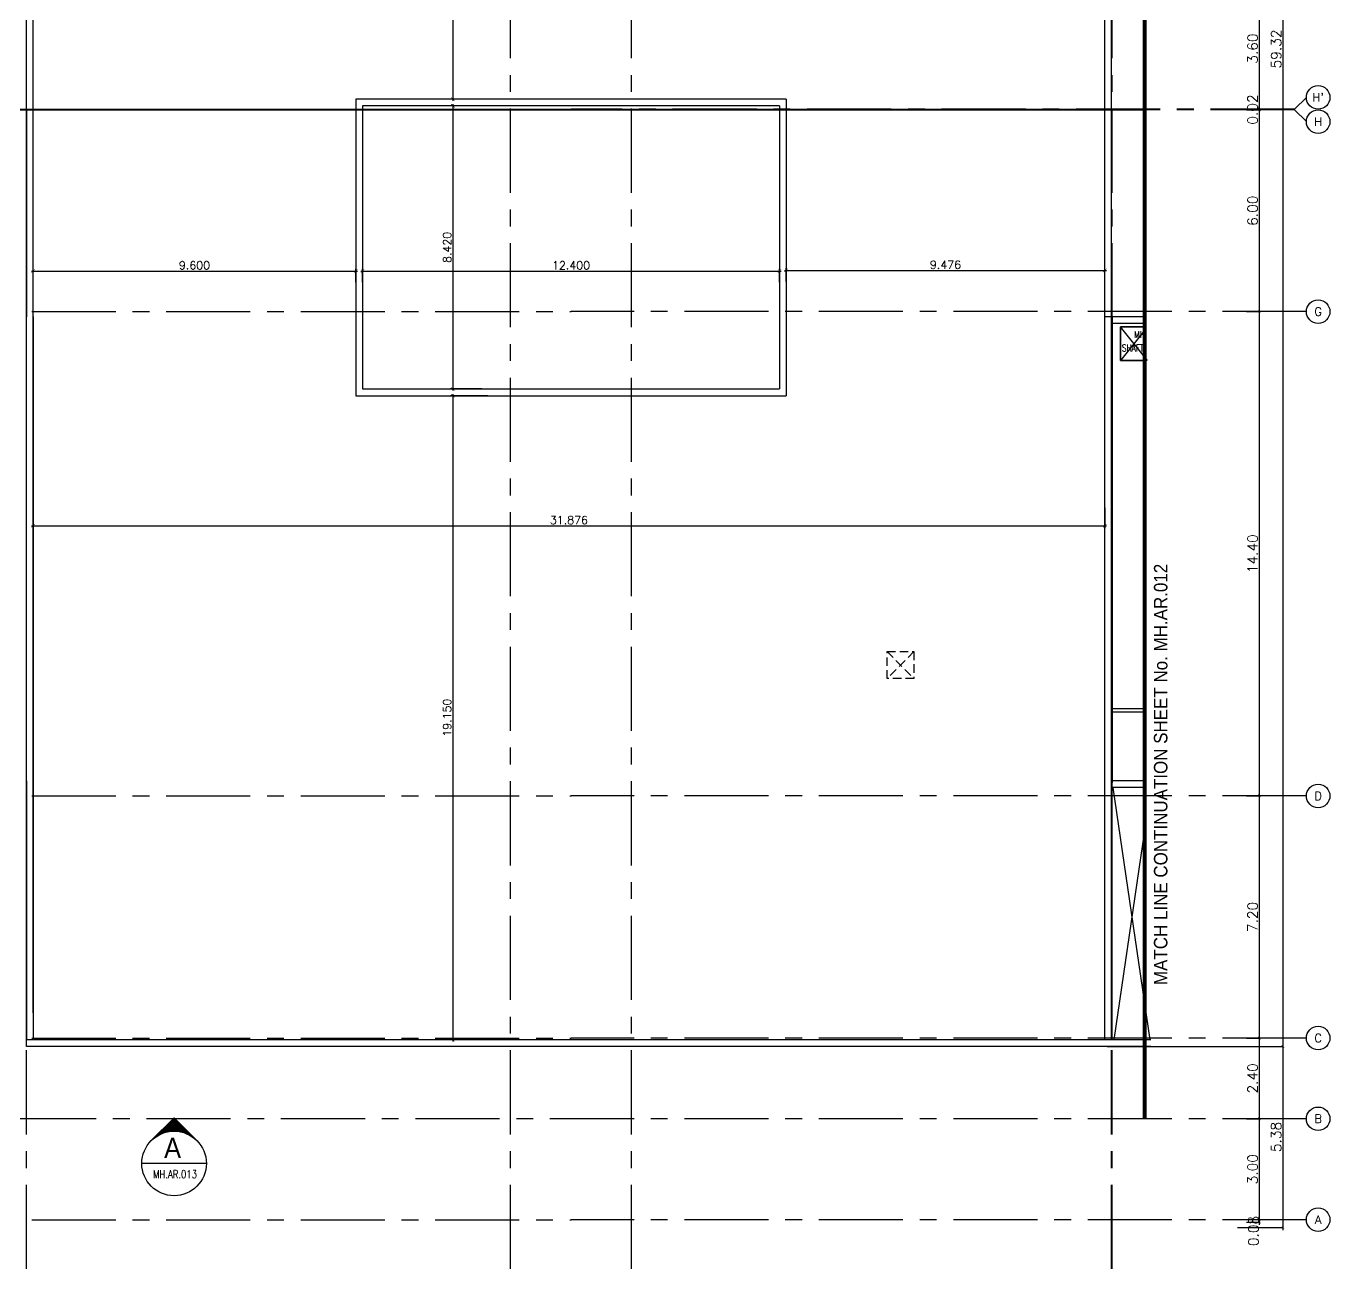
# Model space of a CAD drawing. Extents: x 88808.2 to 88899.5, y 39921.6 to 40000.1.
# Drawn here: x 88860.76 to 88899.54, y 39921.62 to 39958.57 of the extents above; entities that cross this region are included whole.
import ezdxf
from ezdxf.enums import TextEntityAlignment as Align

# ---------------------------------------------------------------- set-up
doc = ezdxf.new("R2010")
doc.units = 0
doc.header["$MEASUREMENT"] = 0
doc.header["$PDMODE"] = 34
for name, pattern in [('CENTER2', [1.125, 0.75, -0.125, 0.125, -0.125]), ('CENTERX2', [4, 2.5, -0.5, 0.5, -0.5]), ('HIDDEN', [0.375, 0.25, -0.125])]:
    doc.linetypes.add(name, pattern=pattern)
doc.layers.get('0').update_dxf_attribs({"linetype": 'CONTINUOUS'})
doc.layers.get('DEFPOINTS').update_dxf_attribs({"linetype": 'CONTINUOUS'})
for name, color, linetype in [('AX-CR', 2, 'CONTINUOUS'), ('AX-DIM', 4, 'CONTINUOUS'), ('AX-TXT', 2, 'CONTINUOUS'), ('AXES', 11, 'CENTERX2'), ('DimRoof', 4, 'CONTINUOUS'), ('DOOR', 7, 'CONTINUOUS'), ('EJ', 9, 'CONTINUOUS'), ('ELEV', 2, 'CONTINUOUS'), ('IND-ES', 6, 'CONTINUOUS'), ('IND-ES-TXT', 4, 'CONTINUOUS'), ('ROOF', 2, 'CONTINUOUS'), ('SHAFT', 4, 'CONTINUOUS'), ('TXT', 2, 'CONTINUOUS'), ('TXT1', 2, 'CONTINUOUS'), ('WALL', 2, 'CONTINUOUS')]:
    doc.layers.add(name, color=color, linetype=linetype)
doc.styles.add('ROMANS', font='ROMANS.shx')
doc.styles.add('S5', font='simplex.shx', dxfattribs={"width": 0.77})
doc.styles.add('TTXT', font='swisse.ttf', dxfattribs={"width": 0.6})
doc.dimstyles.new('DIM-OUT', dxfattribs={"dimscale": 0, "dimtxt": 0.3, "dimasz": 0.08, "dimexe": 0.02, "dimexo": 0.02, "dimgap": 0.05, "dimtad": 1, "dimzin": 0, "dimdsep": 46, "dimtxsty": 'ROMANS', "dimblk1": 'ARCHTICK', "dimblk2": 'ARCHTICK', "dimsah": 1, "dimcen": 0.01, "dimdle": 0.08, "dimclrd": 4, "dimclre": 4, "dimclrt": 2, "dimadec": 0, "dimazin": 0, "dimtp": 2, "dimtm": 2, "dimtfac": 0.114286, "dimtix": 1, "dimtmove": 2, "dimatfit": 3, "dimldrblk": 'ARCHTICK', "dimfxl": 0, "dimtolj": 1, "dimtzin": 0, "dimarcsym": 0})
doc.dimstyles.new('STANDARD in', dxfattribs={"dimtxt": 0.24, "dimasz": 0.1, "dimexe": 0.07, "dimexo": 0.07, "dimgap": 0.05, "dimtad": 1, "dimdec": 3, "dimzin": 0, "dimdsep": 46, "dimtxsty": 'ROMANS', "dimblk": 'ARCHTICK', "dimcen": 0.05, "dimdle": 0.05, "dimclrd": 4, "dimclre": 4, "dimclrt": 2, "dimadec": 0, "dimazin": 0, "dimtfac": 1, "dimtdec": 3, "dimtmove": 2, "dimatfit": 3, "dimfxl": 0, "dimtolj": 1, "dimtzin": 0, "dimarcsym": 0})

# ---------------------------------------------------------------- blocks, each defined once
blk = doc.blocks.new('_ARCHTICK')
at = {"color": 0, "linetype": 'ByBlock', "const_width": 0.15}
blk.add_lwpolyline([(-0.5, -0.5), (0.5, 0.5)], dxfattribs=at)
blk = doc.blocks.new('*D7')
at = {"layer": 'AX-DIM', "color": 4, "lineweight": -2}
for p, q in [((88897.463, 39928.23), (88898.163, 39928.23)), ((88898.143, 39928.31), (88898.143, 39922.765)), ((88896.794, 39922.845), (88898.163, 39922.845))]:
    blk.add_line(p, q, dxfattribs=at)
at = {"layer": 'DEFPOINTS', "color": 0}
for p in [(88897.443, 39928.23), (88896.774, 39922.845), (88898.143, 39922.845)]:
    blk.add_point(p, dxfattribs=at)
at = {"layer": 'AX-DIM', "color": 4, "lineweight": -2, "xscale": 0.08, "yscale": 0.08, "zscale": 0.08}
for p, rotation in [((88898.143, 39928.23), 90), ((88898.143, 39922.845), 270)]:
    blk.add_blockref('_ARCHTICK', p, dxfattribs=dict(at, rotation=rotation))
at = {"layer": 'AX-DIM', "color": 2, "insert": (88897.943, 39925.537), "char_height": 0.3, "attachment_point": 5, "rotation": 90, "style": 'ROMANS'}
blk.add_mtext('\\A1;5.38', dxfattribs=at)
blk = doc.blocks.new('*D10')
at = {"layer": 'AX-DIM', "color": 4, "lineweight": -2}
for p, q in [((88892.92, 39987.55), (88898.163, 39987.55)), ((88898.143, 39987.63), (88898.143, 39928.15)), ((88892.92, 39928.23), (88898.163, 39928.23))]:
    blk.add_line(p, q, dxfattribs=at)
at = {"layer": 'DEFPOINTS', "color": 0}
for p in [(88892.9, 39987.55), (88892.9, 39928.23), (88898.143, 39928.23)]:
    blk.add_point(p, dxfattribs=at)
at = {"layer": 'AX-DIM', "color": 4, "lineweight": -2, "xscale": 0.08, "yscale": 0.08, "zscale": 0.08}
for p, rotation in [((88898.143, 39987.55), 90), ((88898.143, 39928.23), 270)]:
    blk.add_blockref('_ARCHTICK', p, dxfattribs=dict(at, rotation=rotation))
at = {"layer": 'AX-DIM', "color": 2, "insert": (88897.943, 39957.89), "char_height": 0.3, "attachment_point": 5, "rotation": 90, "style": 'ROMANS'}
blk.add_mtext('\\A1;59.32', dxfattribs=at)
blk = doc.blocks.new('*D12')
at = {"layer": 'AX-DIM', "color": 4, "lineweight": -2}
for p, q in [((88897.063, 39935.68), (88897.463, 39935.68)), ((88897.443, 39935.76), (88897.443, 39928.4)), ((88897.063, 39928.48), (88897.463, 39928.48))]:
    blk.add_line(p, q, dxfattribs=at)
at = {"layer": 'DEFPOINTS', "color": 0}
for p in [(88897.043, 39935.68), (88897.043, 39928.48), (88897.443, 39928.48)]:
    blk.add_point(p, dxfattribs=at)
at = {"layer": 'AX-DIM', "color": 4, "lineweight": -2, "xscale": 0.08, "yscale": 0.08, "zscale": 0.08}
for p, rotation in [((88897.443, 39935.68), 90), ((88897.443, 39928.48), 270)]:
    blk.add_blockref('_ARCHTICK', p, dxfattribs=dict(at, rotation=rotation))
at = {"layer": 'AX-DIM', "color": 2, "insert": (88897.243, 39932.08), "char_height": 0.3, "attachment_point": 5, "rotation": 90, "style": 'ROMANS'}
blk.add_mtext('\\A1;7.20', dxfattribs=at)
blk = doc.blocks.new('*D13')
at = {"layer": 'AX-DIM', "color": 4, "lineweight": -2}
for p, q in [((88897.443, 39928.56), (88897.443, 39926)), ((88897.063, 39928.48), (88897.463, 39928.48)), ((88897.063, 39926.08), (88897.463, 39926.08))]:
    blk.add_line(p, q, dxfattribs=at)
at = {"layer": 'DEFPOINTS', "color": 0}
for p in [(88897.043, 39928.48), (88897.043, 39926.08), (88897.443, 39926.08)]:
    blk.add_point(p, dxfattribs=at)
at = {"layer": 'AX-DIM', "color": 4, "lineweight": -2, "xscale": 0.08, "yscale": 0.08, "zscale": 0.08}
for p, rotation in [((88897.443, 39928.48), 90), ((88897.443, 39926.08), 270)]:
    blk.add_blockref('_ARCHTICK', p, dxfattribs=dict(at, rotation=rotation))
at = {"layer": 'AX-DIM', "color": 2, "insert": (88897.243, 39927.28), "char_height": 0.3, "attachment_point": 5, "rotation": 90, "style": 'ROMANS'}
blk.add_mtext('\\A1;2.40', dxfattribs=at)
blk = doc.blocks.new('*D14')
at = {"layer": 'AX-DIM', "color": 4, "lineweight": -2}
for p, q in [((88897.063, 39926.08), (88897.463, 39926.08)), ((88897.443, 39926.16), (88897.443, 39923)), ((88897.063, 39923.08), (88897.463, 39923.08))]:
    blk.add_line(p, q, dxfattribs=at)
at = {"layer": 'DEFPOINTS', "color": 0}
for p in [(88897.043, 39926.08), (88897.043, 39923.08), (88897.443, 39923.08)]:
    blk.add_point(p, dxfattribs=at)
at = {"layer": 'AX-DIM', "color": 4, "lineweight": -2, "xscale": 0.08, "yscale": 0.08, "zscale": 0.08}
for p, rotation in [((88897.443, 39926.08), 90), ((88897.443, 39923.08), 270)]:
    blk.add_blockref('_ARCHTICK', p, dxfattribs=dict(at, rotation=rotation))
at = {"layer": 'AX-DIM', "color": 2, "insert": (88897.243, 39924.58), "char_height": 0.3, "attachment_point": 5, "rotation": 90, "style": 'ROMANS'}
blk.add_mtext('\\A1;3.00', dxfattribs=at)
blk = doc.blocks.new('AXR')
at = {"layer": 'AX-CR'}
blk.add_circle((350, 0), 350, dxfattribs=at)
at = {"layer": 'AX-TXT', "style": 'ROMANS'}
blk.add_attdef('AX', text='', height=250, dxfattribs=at).set_placement((350, 0), align=Align.MIDDLE)
blk = doc.blocks.new('*D15')
at = {"layer": 'AX-DIM', "color": 4, "lineweight": -2}
for p, q in [((88897.443, 39923.08), (88897.443, 39923.16)), ((88897.063, 39923.08), (88897.463, 39923.08)), ((88897.063, 39923.005), (88897.463, 39923.005)), ((88897.443, 39923.08), (88897.443, 39923.005)), ((88897.443, 39923.005), (88897.443, 39922.925))]:
    blk.add_line(p, q, dxfattribs=at)
at = {"layer": 'DEFPOINTS', "color": 0}
for p in [(88897.043, 39923.08), (88897.043, 39923.005), (88897.443, 39923.005)]:
    blk.add_point(p, dxfattribs=at)
at = {"layer": 'AX-DIM', "color": 4, "lineweight": -2, "xscale": 0.08, "yscale": 0.08, "zscale": 0.08}
for p, rotation in [((88897.443, 39923.08), 270), ((88897.443, 39923.005), 90)]:
    blk.add_blockref('_ARCHTICK', p, dxfattribs=dict(at, rotation=rotation))
at = {"layer": 'AX-DIM', "color": 2, "insert": (88897.268, 39922.74), "char_height": 0.3, "attachment_point": 5, "rotation": 90, "style": 'ROMANS'}
blk.add_mtext('\\A1;0.08', dxfattribs=at)
blk = doc.blocks.new('*D16')
at = {"layer": 'AX-DIM', "color": 4, "lineweight": -2}
for p, q in [((88897.063, 39950.08), (88897.463, 39950.08)), ((88897.443, 39950.16), (88897.443, 39935.6)), ((88897.063, 39935.68), (88897.463, 39935.68))]:
    blk.add_line(p, q, dxfattribs=at)
at = {"layer": 'DEFPOINTS', "color": 0}
for p in [(88897.043, 39950.08), (88897.043, 39935.68), (88897.443, 39935.68)]:
    blk.add_point(p, dxfattribs=at)
at = {"layer": 'AX-DIM', "color": 4, "lineweight": -2, "xscale": 0.08, "yscale": 0.08, "zscale": 0.08}
for p, rotation in [((88897.443, 39950.08), 90), ((88897.443, 39935.68), 270)]:
    blk.add_blockref('_ARCHTICK', p, dxfattribs=dict(at, rotation=rotation))
at = {"layer": 'AX-DIM', "color": 2, "insert": (88897.243, 39942.88), "char_height": 0.3, "attachment_point": 5, "rotation": 90, "style": 'ROMANS'}
blk.add_mtext('\\A1;14.40', dxfattribs=at)
blk = doc.blocks.new('*D17')
at = {"layer": 'AX-DIM', "color": 4, "lineweight": -2}
for p, q in [((88897.063, 39956.08), (88897.463, 39956.08)), ((88897.443, 39956.16), (88897.443, 39950)), ((88897.063, 39950.08), (88897.463, 39950.08))]:
    blk.add_line(p, q, dxfattribs=at)
at = {"layer": 'DEFPOINTS', "color": 0}
for p in [(88897.043, 39956.08), (88897.043, 39950.08), (88897.443, 39950.08)]:
    blk.add_point(p, dxfattribs=at)
at = {"layer": 'AX-DIM', "color": 4, "lineweight": -2, "xscale": 0.08, "yscale": 0.08, "zscale": 0.08}
for p, rotation in [((88897.443, 39956.08), 90), ((88897.443, 39950.08), 270)]:
    blk.add_blockref('_ARCHTICK', p, dxfattribs=dict(at, rotation=rotation))
at = {"layer": 'AX-DIM', "color": 2, "insert": (88897.243, 39953.08), "char_height": 0.3, "attachment_point": 5, "rotation": 90, "style": 'ROMANS'}
blk.add_mtext('\\A1;6.00', dxfattribs=at)
blk = doc.blocks.new('*D18')
at = {"layer": 'AX-DIM', "color": 4, "lineweight": -2}
for p, q in [((88897.063, 39959.7), (88897.463, 39959.7)), ((88897.443, 39959.78), (88897.443, 39956.02)), ((88897.063, 39956.1), (88897.463, 39956.1))]:
    blk.add_line(p, q, dxfattribs=at)
at = {"layer": 'DEFPOINTS', "color": 0}
for p in [(88897.043, 39959.7), (88897.043, 39956.1), (88897.443, 39956.1)]:
    blk.add_point(p, dxfattribs=at)
at = {"layer": 'AX-DIM', "color": 4, "lineweight": -2, "xscale": 0.08, "yscale": 0.08, "zscale": 0.08}
for p, rotation in [((88897.443, 39959.7), 90), ((88897.443, 39956.1), 270)]:
    blk.add_blockref('_ARCHTICK', p, dxfattribs=dict(at, rotation=rotation))
at = {"layer": 'AX-DIM', "color": 2, "insert": (88897.243, 39957.9), "char_height": 0.3, "attachment_point": 5, "rotation": 90, "style": 'ROMANS'}
blk.add_mtext('\\A1;3.60', dxfattribs=at)
blk = doc.blocks.new('*D19')
at = {"layer": 'AX-DIM', "color": 4, "lineweight": -2}
for p, q in [((88897.063, 39956.1), (88897.463, 39956.1)), ((88897.063, 39956.08), (88897.463, 39956.08)), ((88897.443, 39956.1), (88897.443, 39956.18)), ((88897.443, 39956.1), (88897.443, 39956.08)), ((88897.443, 39956.08), (88897.443, 39956))]:
    blk.add_line(p, q, dxfattribs=at)
at = {"layer": 'DEFPOINTS', "color": 0}
for p in [(88897.043, 39956.1), (88897.043, 39956.08), (88897.443, 39956.08)]:
    blk.add_point(p, dxfattribs=at)
at = {"layer": 'AX-DIM', "color": 4, "lineweight": -2, "xscale": 0.08, "yscale": 0.08, "zscale": 0.08}
for p, rotation in [((88897.443, 39956.1), 270), ((88897.443, 39956.08), 90)]:
    blk.add_blockref('_ARCHTICK', p, dxfattribs=dict(at, rotation=rotation))
at = {"layer": 'AX-DIM', "color": 2, "insert": (88897.243, 39956.09), "char_height": 0.3, "attachment_point": 5, "rotation": 90, "style": 'ROMANS'}
blk.add_mtext('\\A1;0.02', dxfattribs=at)
blk = doc.blocks.new('*D80')
at = {"layer": 'AX-DIM', "color": 4, "linetype": 'Continuous', "lineweight": -2}
for p, q in [((88874.799, 39987.35), (88873.384, 39987.35)), ((88873.454, 39987.4), (88873.454, 39956.35)), ((88873.735, 39956.4), (88873.384, 39956.4))]:
    blk.add_line(p, q, dxfattribs=at)
at = {"layer": 'DEFPOINTS', "color": 0, "linetype": 'Continuous'}
for p in [(88874.869, 39987.35), (88873.454, 39956.4), (88873.805, 39956.4)]:
    blk.add_point(p, dxfattribs=at)
at = {"layer": 'AX-DIM', "color": 4, "linetype": 'Continuous', "lineweight": -2, "xscale": 0.1, "yscale": 0.1, "zscale": 0.1}
for p, rotation in [((88873.454, 39987.35), 90), ((88873.454, 39956.4), 270)]:
    blk.add_blockref('_ARCHTICK', p, dxfattribs=dict(at, rotation=rotation))
at = {"layer": 'AX-DIM', "color": 2, "linetype": 'Continuous', "insert": (88873.284, 39971.875), "char_height": 0.24, "attachment_point": 5, "rotation": 90, "style": 'ROMANS'}
blk.add_mtext('\\A1;30.950', dxfattribs=at)
blk = doc.blocks.new('*D81')
at = {"layer": 'AX-DIM', "color": 4, "linetype": 'Continuous', "lineweight": -2}
for p, q in [((88874.492, 39947.58), (88873.384, 39947.58)), ((88873.454, 39947.63), (88873.454, 39928.38)), ((88874.184, 39928.43), (88873.384, 39928.43))]:
    blk.add_line(p, q, dxfattribs=at)
at = {"layer": 'DEFPOINTS', "color": 0, "linetype": 'Continuous'}
for p in [(88874.562, 39947.58), (88873.454, 39928.43), (88874.254, 39928.43)]:
    blk.add_point(p, dxfattribs=at)
at = {"layer": 'AX-DIM', "color": 4, "linetype": 'Continuous', "lineweight": -2, "xscale": 0.1, "yscale": 0.1, "zscale": 0.1}
for p, rotation in [((88873.454, 39947.58), 90), ((88873.454, 39928.43), 270)]:
    blk.add_blockref('_ARCHTICK', p, dxfattribs=dict(at, rotation=rotation))
at = {"layer": 'AX-DIM', "color": 2, "linetype": 'Continuous', "insert": (88873.284, 39938.005), "char_height": 0.24, "attachment_point": 5, "rotation": 90, "style": 'ROMANS'}
blk.add_mtext('\\A1;19.150', dxfattribs=at)
blk = doc.blocks.new('*D82')
at = {"layer": 'AX-DIM', "color": 4, "linetype": 'Continuous', "lineweight": -2}
for p, q in [((88870.72, 39951.287), (88883.22, 39951.287)), ((88870.77, 39950.957), (88870.77, 39951.357)), ((88883.17, 39950.957), (88883.17, 39951.357))]:
    blk.add_line(p, q, dxfattribs=at)
at = {"layer": 'DEFPOINTS', "color": 0, "linetype": 'Continuous'}
for p in [(88883.17, 39951.287), (88870.77, 39950.887), (88883.17, 39950.887)]:
    blk.add_point(p, dxfattribs=at)
at = {"layer": 'AX-DIM', "color": 4, "linetype": 'Continuous', "lineweight": -2, "xscale": 0.1, "yscale": 0.1, "zscale": 0.1, "rotation": 180}
blk.add_blockref('_ARCHTICK', (88870.77, 39951.287), dxfattribs=at)
at = {"layer": 'AX-DIM', "color": 4, "linetype": 'Continuous', "lineweight": -2, "xscale": 0.1, "yscale": 0.1, "zscale": 0.1}
blk.add_blockref('_ARCHTICK', (88883.17, 39951.287), dxfattribs=at)
at = {"layer": 'AX-DIM', "color": 2, "linetype": 'Continuous', "insert": (88876.97, 39951.457), "char_height": 0.24, "attachment_point": 5, "style": 'ROMANS'}
blk.add_mtext('\\A1;12.400', dxfattribs=at)
blk = doc.blocks.new('*D83')
at = {"layer": 'AX-DIM', "color": 4, "linetype": 'Continuous', "lineweight": -2}
for p, q in [((88883.32, 39951.305), (88892.896, 39951.305)), ((88883.37, 39950.975), (88883.37, 39951.375)), ((88892.846, 39950.975), (88892.846, 39951.375))]:
    blk.add_line(p, q, dxfattribs=at)
at = {"layer": 'DEFPOINTS', "color": 0, "linetype": 'Continuous'}
for p in [(88892.846, 39951.305), (88883.37, 39950.905), (88892.846, 39950.905)]:
    blk.add_point(p, dxfattribs=at)
at = {"layer": 'AX-DIM', "color": 4, "linetype": 'Continuous', "lineweight": -2, "xscale": 0.1, "yscale": 0.1, "zscale": 0.1, "rotation": 180}
blk.add_blockref('_ARCHTICK', (88883.37, 39951.305), dxfattribs=at)
at = {"layer": 'AX-DIM', "color": 4, "linetype": 'Continuous', "lineweight": -2, "xscale": 0.1, "yscale": 0.1, "zscale": 0.1}
blk.add_blockref('_ARCHTICK', (88892.846, 39951.305), dxfattribs=at)
at = {"layer": 'AX-DIM', "color": 2, "linetype": 'Continuous', "insert": (88888.108, 39951.475), "char_height": 0.24, "attachment_point": 5, "style": 'ROMANS'}
blk.add_mtext('\\A1;9.476', dxfattribs=at)
blk = doc.blocks.new('*D84')
at = {"layer": 'AX-DIM', "color": 4, "linetype": 'Continuous', "lineweight": -2}
for p, q in [((88860.92, 39951.287), (88870.62, 39951.287)), ((88860.97, 39950.957), (88860.97, 39951.357)), ((88870.57, 39950.957), (88870.57, 39951.357))]:
    blk.add_line(p, q, dxfattribs=at)
at = {"layer": 'DEFPOINTS', "color": 0, "linetype": 'Continuous'}
for p in [(88870.57, 39951.287), (88860.97, 39950.887), (88870.57, 39950.887)]:
    blk.add_point(p, dxfattribs=at)
at = {"layer": 'AX-DIM', "color": 4, "linetype": 'Continuous', "lineweight": -2, "xscale": 0.1, "yscale": 0.1, "zscale": 0.1, "rotation": 180}
blk.add_blockref('_ARCHTICK', (88860.97, 39951.287), dxfattribs=at)
at = {"layer": 'AX-DIM', "color": 4, "linetype": 'Continuous', "lineweight": -2, "xscale": 0.1, "yscale": 0.1, "zscale": 0.1}
blk.add_blockref('_ARCHTICK', (88870.57, 39951.287), dxfattribs=at)
at = {"layer": 'AX-DIM', "color": 2, "linetype": 'Continuous', "insert": (88865.77, 39951.457), "char_height": 0.24, "attachment_point": 5, "style": 'ROMANS'}
blk.add_mtext('\\A1;9.600', dxfattribs=at)
blk = doc.blocks.new('*D101')
at = {"layer": 'DEFPOINTS', "color": 0, "linetype": 'Continuous'}
for p in [(88860.97, 39944.317), (88892.846, 39944.317), (88892.846, 39943.713)]:
    blk.add_point(p, dxfattribs=at)
at = {"layer": 'DimRoof', "color": 4, "linetype": 'Continuous', "lineweight": -2}
for p, q in [((88860.97, 39944.247), (88860.97, 39943.643)), ((88892.846, 39944.247), (88892.846, 39943.643)), ((88860.92, 39943.713), (88892.896, 39943.713))]:
    blk.add_line(p, q, dxfattribs=at)
at = {"layer": 'DimRoof', "color": 4, "linetype": 'Continuous', "lineweight": -2, "xscale": 0.1, "yscale": 0.1, "zscale": 0.1, "rotation": 180}
blk.add_blockref('_ARCHTICK', (88860.97, 39943.713), dxfattribs=at)
at = {"layer": 'DimRoof', "color": 4, "linetype": 'Continuous', "lineweight": -2, "xscale": 0.1, "yscale": 0.1, "zscale": 0.1}
blk.add_blockref('_ARCHTICK', (88892.846, 39943.713), dxfattribs=at)
at = {"layer": 'DimRoof', "color": 2, "linetype": 'Continuous', "insert": (88876.908, 39943.883), "char_height": 0.24, "attachment_point": 5, "style": 'ROMANS'}
blk.add_mtext('\\A1;31.876', dxfattribs=at)
blk = doc.blocks.new('AR1-EL')
at = {"layer": 'IND-ES'}
for q in [(-566, 566), (566, 566)]:
    blk.add_line((0, 1131), q, dxfattribs=at)
for points in [[(0, 800), (0, 1131), (-104, 793), (-221, 910)], [(0, 800), (0, 1131), (104, 793), (221, 910)], [(-400, 693), (-419, 712), (-487, 634), (-492, 640)], [(-306, 739), (-349, 782), (-400, 693), (-419, 712)], [(-207, 773), (-283, 849), (-306, 739), (-349, 782)], [(-104, 793), (-221, 910), (-207, 773), (-283, 849)], [(104, 793), (221, 910), (207, 773), (283, 849)], [(207, 773), (283, 849), (306, 739), (349, 782)], [(306, 739), (349, 782), (400, 693), (419, 712)], [(400, 693), (419, 712), (487, 634), (492, 640)], [(-492, 640), (-487, 634), (-566, 566)], [(492, 640), (487, 634), (566, 566)]]:
    blk.add_solid(points, dxfattribs=at)
blk = doc.blocks.new('*D114')
at = {"layer": 'AX-DIM', "color": 4, "linetype": 'Continuous', "lineweight": -2}
for p, q in [((88873.749, 39956.2), (88873.384, 39956.2)), ((88873.454, 39956.25), (88873.454, 39947.73)), ((88874.318, 39947.78), (88873.384, 39947.78))]:
    blk.add_line(p, q, dxfattribs=at)
at = {"layer": 'DEFPOINTS', "color": 0, "linetype": 'Continuous'}
for p in [(88873.819, 39956.2), (88873.454, 39947.78), (88874.388, 39947.78)]:
    blk.add_point(p, dxfattribs=at)
at = {"layer": 'AX-DIM', "color": 4, "linetype": 'Continuous', "lineweight": -2, "xscale": 0.1, "yscale": 0.1, "zscale": 0.1}
for p, rotation in [((88873.454, 39956.2), 90), ((88873.454, 39947.78), 270)]:
    blk.add_blockref('_ARCHTICK', p, dxfattribs=dict(at, rotation=rotation))
at = {"layer": 'AX-DIM', "color": 2, "linetype": 'Continuous', "insert": (88873.284, 39951.99), "char_height": 0.24, "attachment_point": 5, "rotation": 90, "style": 'ROMANS'}
blk.add_mtext('\\A1;8.420', dxfattribs=at)

msp = doc.modelspace()

# ---------------------------------------------------------------- linework, layer by layer
at = {"layer": 'AX-CR'}
msp.add_circle((88899.1928, 39926.0796), 0.35, dxfattribs=at)
at = {"layer": 'AXES'}
for p, q in [((88875.1703, 39921.6153), (88875.1703, 39998.8008)), ((88878.7703, 39921.6153), (88878.7703, 39998.8008)), ((88860.7703, 39921.6153), (88860.7703, 39998.4508)), ((88893.046, 39921.6153), (88893.046, 39998.4508)), ((88893.066, 39921.6153), (88893.066, 39998.4508)), ((88809.2803, 39956.0996), (88876.9703, 39956.0996)), ((88809.2803, 39956.0796), (88876.9703, 39956.0796)), ((88898.4928, 39956.0996), (88876.9703, 39956.0996)), ((88898.4928, 39956.0796), (88876.9703, 39956.0796)), ((88898.4928, 39956.0996), (88898.8428, 39956.4496)), ((88898.4928, 39956.0796), (88898.8428, 39955.7296)), ((88808.9303, 39950.0796), (88876.9703, 39950.0796)), ((88898.8428, 39950.0796), (88876.9703, 39950.0796)), ((88808.9303, 39935.6796), (88876.9703, 39935.6796)), ((88898.8428, 39935.6796), (88876.9703, 39935.6796)), ((88808.9303, 39928.4796), (88876.9703, 39928.4796)), ((88898.8428, 39928.4796), (88876.9703, 39928.4796)), ((88898.8428, 39926.0796), (88854.8475, 39926.0796)), ((88808.9303, 39923.0796), (88876.9703, 39923.0796)), ((88898.8428, 39923.0796), (88876.9703, 39923.0796))]:
    msp.add_line(p, q, dxfattribs=at)
at = {"layer": 'DOOR', "color": 0, "linetype": 'Continuous'}
for p, q in [((88894.0246, 39949.9296), (88892.846, 39949.9296)), ((88894.0246, 39949.7296), (88893.066, 39949.7296))]:
    msp.add_line(p, q, dxfattribs=at)
at = {"layer": 'EJ'}
for p, q in [((88860.7703, 39928.2296), (88860.7703, 39987.5496)), ((88818.4803, 39956.0996), (88894.0246, 39956.0996)), ((88818.4803, 39956.0796), (88894.0246, 39956.0796)), ((88860.7703, 39936.0796), (88860.7703, 39949.9296)), ((88893.046, 39936.0796), (88893.046, 39949.9296)), ((88860.7703, 39936.0796), (88860.7703, 39938.1796)), ((88893.046, 39936.0796), (88893.046, 39938.1796)), ((88893.066, 39936.0796), (88893.066, 39938.1796))]:
    msp.add_line(p, q, dxfattribs=at)
at = {"layer": 'EJ', "color": 8}
msp.add_line((88860.7703, 39956.0796), (88860.7703, 39949.9296), dxfattribs=at)
at = {"layer": 'ELEV', "linetype": 'CENTER2', "const_width": 0.12}
msp.add_lwpolyline([(88894.0302, 39926.0796), (88894.0302, 39989.6996)], dxfattribs=at)
at = {"layer": 'ROOF'}
for p, q in [((88860.7703, 39929.2341), (88860.7703, 39987.5496)), ((88893.046, 39928.4296), (88893.046, 39987.5496)), ((88860.9703, 39929.2341), (88860.9703, 39987.3496)), ((88892.846, 39928.4296), (88892.846, 39987.3496)), ((88860.9703, 39949.9296), (88860.9703, 39928.4296)), ((88893.066, 39949.9296), (88893.066, 39936.0796)), ((88893.066, 39938.2796), (88894.0246, 39938.2796)), ((88893.066, 39938.1796), (88894.0246, 39938.1796)), ((88860.7703, 39936.1296), (88860.7703, 39928.4296)), ((88893.066, 39928.4296), (88893.066, 39936.1296)), ((88894.0246, 39936.1296), (88893.066, 39936.1296)), ((88894.0246, 39935.9296), (88893.066, 39935.9296))]:
    msp.add_line(p, q, dxfattribs=at)
at = {"layer": 'ROOF', "linetype": 'Continuous'}
for p, q in [((88894.211, 39928.4296), (88860.7703, 39928.4296)), ((88894.211, 39928.2296), (88860.7703, 39928.2296))]:
    msp.add_line(p, q, dxfattribs=at)
at = {"layer": 'SHAFT', "linetype": 'ByBlock'}
for p, q in [((88894.116, 39948.6296), (88893.316, 39949.6296)), ((88894.0246, 39949.5154), (88893.316, 39948.6296))]:
    msp.add_line(p, q, dxfattribs=at)
at = {"layer": 'SHAFT', "linetype": 'HIDDEN'}
for p, q in [((88886.3703, 39939.9696), (88887.1703, 39939.1696)), ((88887.1703, 39939.9696), (88886.3703, 39939.1696)), ((88886.3703, 39939.9696), (88887.1703, 39939.9696)), ((88886.3703, 39939.1696), (88886.3703, 39939.9696)), ((88887.1703, 39939.9696), (88887.1703, 39939.1696)), ((88887.1703, 39939.1696), (88886.3703, 39939.1696))]:
    msp.add_line(p, q, dxfattribs=at)
at = {"layer": 'SHAFT'}
for p, q in [((88893.086, 39935.9296), (88894.1818, 39928.4296)), ((88894.0246, 39934.6538), (88893.1153, 39928.4296))]:
    msp.add_line(p, q, dxfattribs=at)
at = {"layer": 'SHAFT', "linetype": 'ByBlock'}
msp.add_lwpolyline([(88894.0246, 39949.6296), (88893.316, 39949.6296), (88893.316, 39948.6296), (88894.0246, 39948.6296)], dxfattribs=at)
msp.add_lwpolyline([(88894.0246, 39949.6296), (88893.316, 39949.6296), (88893.316, 39948.6296), (88894.0246, 39948.6296)], dxfattribs=at)
at = {"layer": 'SHAFT', "linetype": 'ByBlock', "ltscale": 0.3}
msp.add_lwpolyline([(88894.0246, 39948.6296), (88893.316, 39948.6296), (88893.316, 39949.6296), (88894.0246, 39949.6296)], dxfattribs=at)
at = {"layer": 'TXT', "color": 6}
msp.add_line((88866.1226, 39924.7514), (88864.2026, 39924.7514), dxfattribs=at)
msp.add_line((88866.1226, 39924.7514), (88864.2026, 39924.7514), dxfattribs=at)
msp.add_ellipse((88865.1626, 39924.7514), major_axis=(0.96, 0.0001), ratio=0.9999999, start_param=-0.0000763, end_param=6.283109, dxfattribs=at)
at = {"layer": 'WALL', "color": 6}
for p, q in [((88883.3703, 39956.3996), (88870.5703, 39956.3996)), ((88870.5703, 39956.3996), (88870.5703, 39947.5796)), ((88883.1703, 39956.1996), (88870.7703, 39956.1996)), ((88870.7703, 39956.1996), (88870.7703, 39947.7796)), ((88883.1703, 39956.1996), (88883.1703, 39947.7796)), ((88883.3703, 39956.3996), (88883.3703, 39947.5796)), ((88870.5703, 39947.5796), (88883.3703, 39947.5796)), ((88870.7703, 39947.7796), (88883.1703, 39947.7796))]:
    msp.add_line(p, q, dxfattribs=at)

# ---------------------------------------------------------------- block references
at = {"layer": 'AXES', "xscale": 0.001, "yscale": 0.001, "zscale": 0.001}
for p, values in [((88898.8428, 39956.4496), {'AX': "H'"}), ((88898.8428, 39955.7296), {'AX': 'H'}), ((88898.8428, 39950.0796), {'AX': 'G'}), ((88898.8428, 39935.6796), {'AX': 'D'}), ((88898.8428, 39928.4796), {'AX': 'C'}), ((88898.8428, 39923.0796), {'AX': 'A'})]:
    msp.add_blockref('AXR', p, dxfattribs=at).add_auto_attribs(values)
at = {"layer": 'TXT', "color": 6, "zscale": 0.0012}
for xscale, yscale in [(0.001200000056996942, 0.001199999984237365), (0.001199999998789281, 0.001199999998789281)]:
    msp.add_blockref('AR1-EL', (88865.1626, 39924.7514), dxfattribs=dict(at, xscale=xscale, yscale=yscale))

# ---------------------------------------------------------------- texts
at = {"layer": 'AX-TXT', "style": 'ROMANS'}
msp.add_attdef('B', text='1', height=0.25, dxfattribs=at).set_placement((88899.1928, 39926.0796), align=Align.MIDDLE)
at = {"layer": 'IND-ES-TXT', "color": 2, "style": 'S5', "width": 0.77}
msp.add_attdef('MH.AR.013', text='AR02', height=0.24, dxfattribs=at).set_placement((88865.191, 39924.4308), align=Align.MIDDLE)
at = {"layer": 'SHAFT', "linetype": 'ByBlock', "style": 'ROMANS', "width": 0.8}
for s, p in [('MH', (88893.8793, 39949.3978)), ('SHAFT', (88893.6782, 39948.9978))]:
    msp.add_text(s, height=0.2, dxfattribs=at).set_placement(p, align=Align.MIDDLE)
at = {"layer": 'TXT1', "color": 6, "style": 'TTXT', "width": 0.9}
msp.add_text('MATCH LINE CONTINUATION SHEET No. MH.AR.012', height=0.401182, rotation=90, dxfattribs=at).set_placement((88894.709, 39930.0561))
msp.add_attdef('A', text='C', height=0.6018, dxfattribs=at).set_placement((88865.1183, 39924.9117), align=Align.CENTER)

# ---------------------------------------------------------------- dimensions: what is measured, and where the dimension line sits
at = {"layer": 'AX-DIM'}
for base, p1, p2, picture, middle in [((88898.1428, 39928.2296), (88892.8999, 39987.5496), (88892.8999, 39928.2296), '*D10', (88897.9428, 39957.8896)), ((88897.4428, 39956.0996), (88897.0428, 39959.6996), (88897.0428, 39956.0996), '*D18', (88897.2428, 39957.8996)), ((88897.4428, 39956.0796), (88897.0428, 39956.0996), (88897.0428, 39956.0796), '*D19', (88897.2428, 39956.0896)), ((88897.4428, 39950.0796), (88897.0428, 39956.0796), (88897.0428, 39950.0796), '*D17', (88897.2428, 39953.0796)), ((88897.4428, 39935.6796), (88897.0428, 39950.0796), (88897.0428, 39935.6796), '*D16', (88897.2428, 39942.8796)), ((88897.4428, 39928.4796), (88897.0428, 39935.6796), (88897.0428, 39928.4796), '*D12', (88897.2428, 39932.0796)), ((88897.4428, 39926.0796), (88897.0428, 39928.4796), (88897.0428, 39926.0796), '*D13', (88897.2428, 39927.2796)), ((88898.14277, 39922.844563), (88897.44277, 39928.229562), (88896.773648, 39922.844563), '*D7', (88897.94277, 39925.537063)), ((88897.4428, 39923.0796), (88897.0428, 39926.0796), (88897.0428, 39923.0796), '*D14', (88897.2428, 39924.5796))]:
    dim = msp.add_linear_dim(base=base, p1=p1, p2=p2, angle=270, dimstyle='DIM-OUT', override={"dimscale": 1}, dxfattribs=at)
    dim.commit()
    dim.dimension.update_dxf_attribs({"geometry": picture, "text_midpoint": middle})
at = {"layer": 'AX-DIM', "linetype": 'Continuous'}
for base, p1, p2, picture, middle in [((88873.4539, 39956.3996), (88874.8694, 39987.3496), (88873.8049, 39956.3996), '*D80', (88873.2839, 39971.8746)), ((88873.4539, 39947.7796), (88873.819, 39956.1996), (88874.3875, 39947.7796), '*D114', (88873.2839, 39951.9896)), ((88873.4539, 39928.4296), (88874.5625, 39947.5796), (88874.2544, 39928.4296), '*D81', (88873.2839, 39938.0046))]:
    dim = msp.add_linear_dim(base=base, p1=p1, p2=p2, angle=90, dimstyle='STANDARD in', dxfattribs=at)
    dim.commit()
    dim.dimension.update_dxf_attribs({"geometry": picture, "text_midpoint": middle})
for base, p1, p2, picture, middle in [((88870.5703, 39951.2871), (88860.9703, 39950.8871), (88870.5703, 39950.8871), '*D84', (88865.7703, 39951.4571)), ((88883.1703, 39951.2871), (88870.7703, 39950.8871), (88883.1703, 39950.8871), '*D82', (88876.9703, 39951.4571)), ((88892.846, 39951.3046), (88883.3703, 39950.9046), (88892.846, 39950.9046), '*D83', (88888.1081, 39951.4746))]:
    dim = msp.add_linear_dim(base=base, p1=p1, p2=p2, dimstyle='STANDARD in', dxfattribs=at)
    dim.commit()
    dim.dimension.update_dxf_attribs({"geometry": picture, "text_midpoint": middle})
at = {"layer": 'AX-DIM'}
dim = msp.add_linear_dim(base=(88897.4427698878, 39923.0045624405), p1=(88897.0427698878, 39923.0795624405), p2=(88897.0427698878, 39923.0045624405), angle=270, dimstyle='DIM-OUT', override={"dimscale": 1}, dxfattribs=at)
dim.commit()
dim.dimension.update_dxf_attribs({"geometry": '*D15', "text_midpoint": (88897.2677698878, 39922.7400655575), "dimtype": 160})
at = {"layer": 'DimRoof', "linetype": 'Continuous'}
dim = msp.add_linear_dim(base=(88892.846, 39943.7129), p1=(88860.9703, 39944.3165), p2=(88892.846, 39944.3165), dimstyle='STANDARD in', dxfattribs=at)
dim.commit()
dim.dimension.update_dxf_attribs({"geometry": '*D101', "text_midpoint": (88876.9081, 39943.8829)})

doc.saveas('drawing.dxf')
